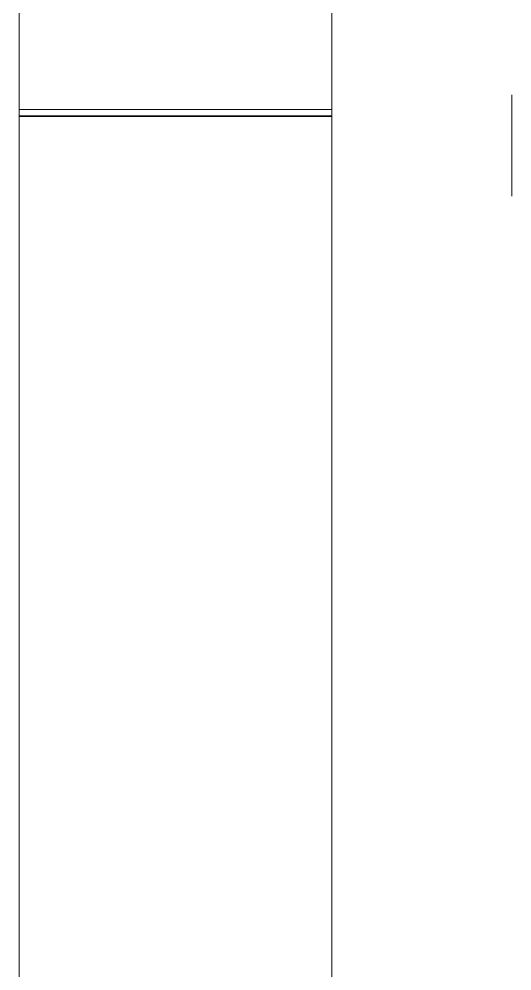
# Model space of a CAD drawing. Header units: millimetres. Extents: x 4134 to 7422, y 1400 to 3585.
# Drawn here: x 5096.45 to 5120.1, y 3315.18 to 3360.83 of the extents above; entities that cross this region are included whole.
import ezdxf

# ---------------------------------------------------------------- set-up
doc = ezdxf.new("R2010")
doc.units = ezdxf.units.MM
doc.layers.add('000-PI-Oprema', color=30, linetype='Continuous', lineweight=5)
doc.layers.add('004-PI-DIN Šina', color=3, linetype='Continuous')

# ---------------------------------------------------------------- blocks, each defined once
blk = doc.blocks.new('IM 155-5 PN ST - 6ES7155-5AA01-0AB0')
at = {"color": 0, "linetype": 'ByBlock', "lineweight": 0, "ltscale": 0.25}
blk.add_lwpolyline([(0, 147.007), (34.8, 147.007), (34.8, 0), (0, 0), (0, 147.007)], dxfattribs=at)
at = {"layer": '000-PI-Oprema', "color": 0, "linetype": 'ByBlock', "lineweight": 0}
blk.add_open_spline([(8.65, 131.42), (8.65, 129.803), (8.65, 128.185), (8.65, 126.567)], degree=3, dxfattribs=at)

msp = doc.modelspace()

# ---------------------------------------------------------------- linework, layer by layer
at = {"layer": '004-PI-DIN Šina', "color": 0, "linetype": 'ByBlock', "lineweight": 0}
for p, q in [((5096.448, 3363.554), (5096.448, 3357.896)), ((5096.448, 3357.896), (5096.448, 3356.501)), ((5096.448, 3356.501), (5096.448, 3356.187)), ((5111.448, 3356.501), (5096.448, 3356.501)), ((5096.448, 3356.166), (5096.448, 3356.187)), ((5111.448, 3356.187), (5096.448, 3356.187)), ((5096.448, 3356.166), (5096.448, 3310.928)), ((5096.448, 3356.166), (5111.448, 3356.166))]:
    msp.add_line(p, q, dxfattribs=at)

# ---------------------------------------------------------------- block references
at = {"layer": '000-PI-Oprema', "color": 0, "linetype": 'ByBlock', "lineweight": 0}
msp.add_blockref('IM 155-5 PN ST - 6ES7155-5AA01-0AB0', (5111.448, 3225.772), dxfattribs=at)

doc.saveas('drawing.dxf')
